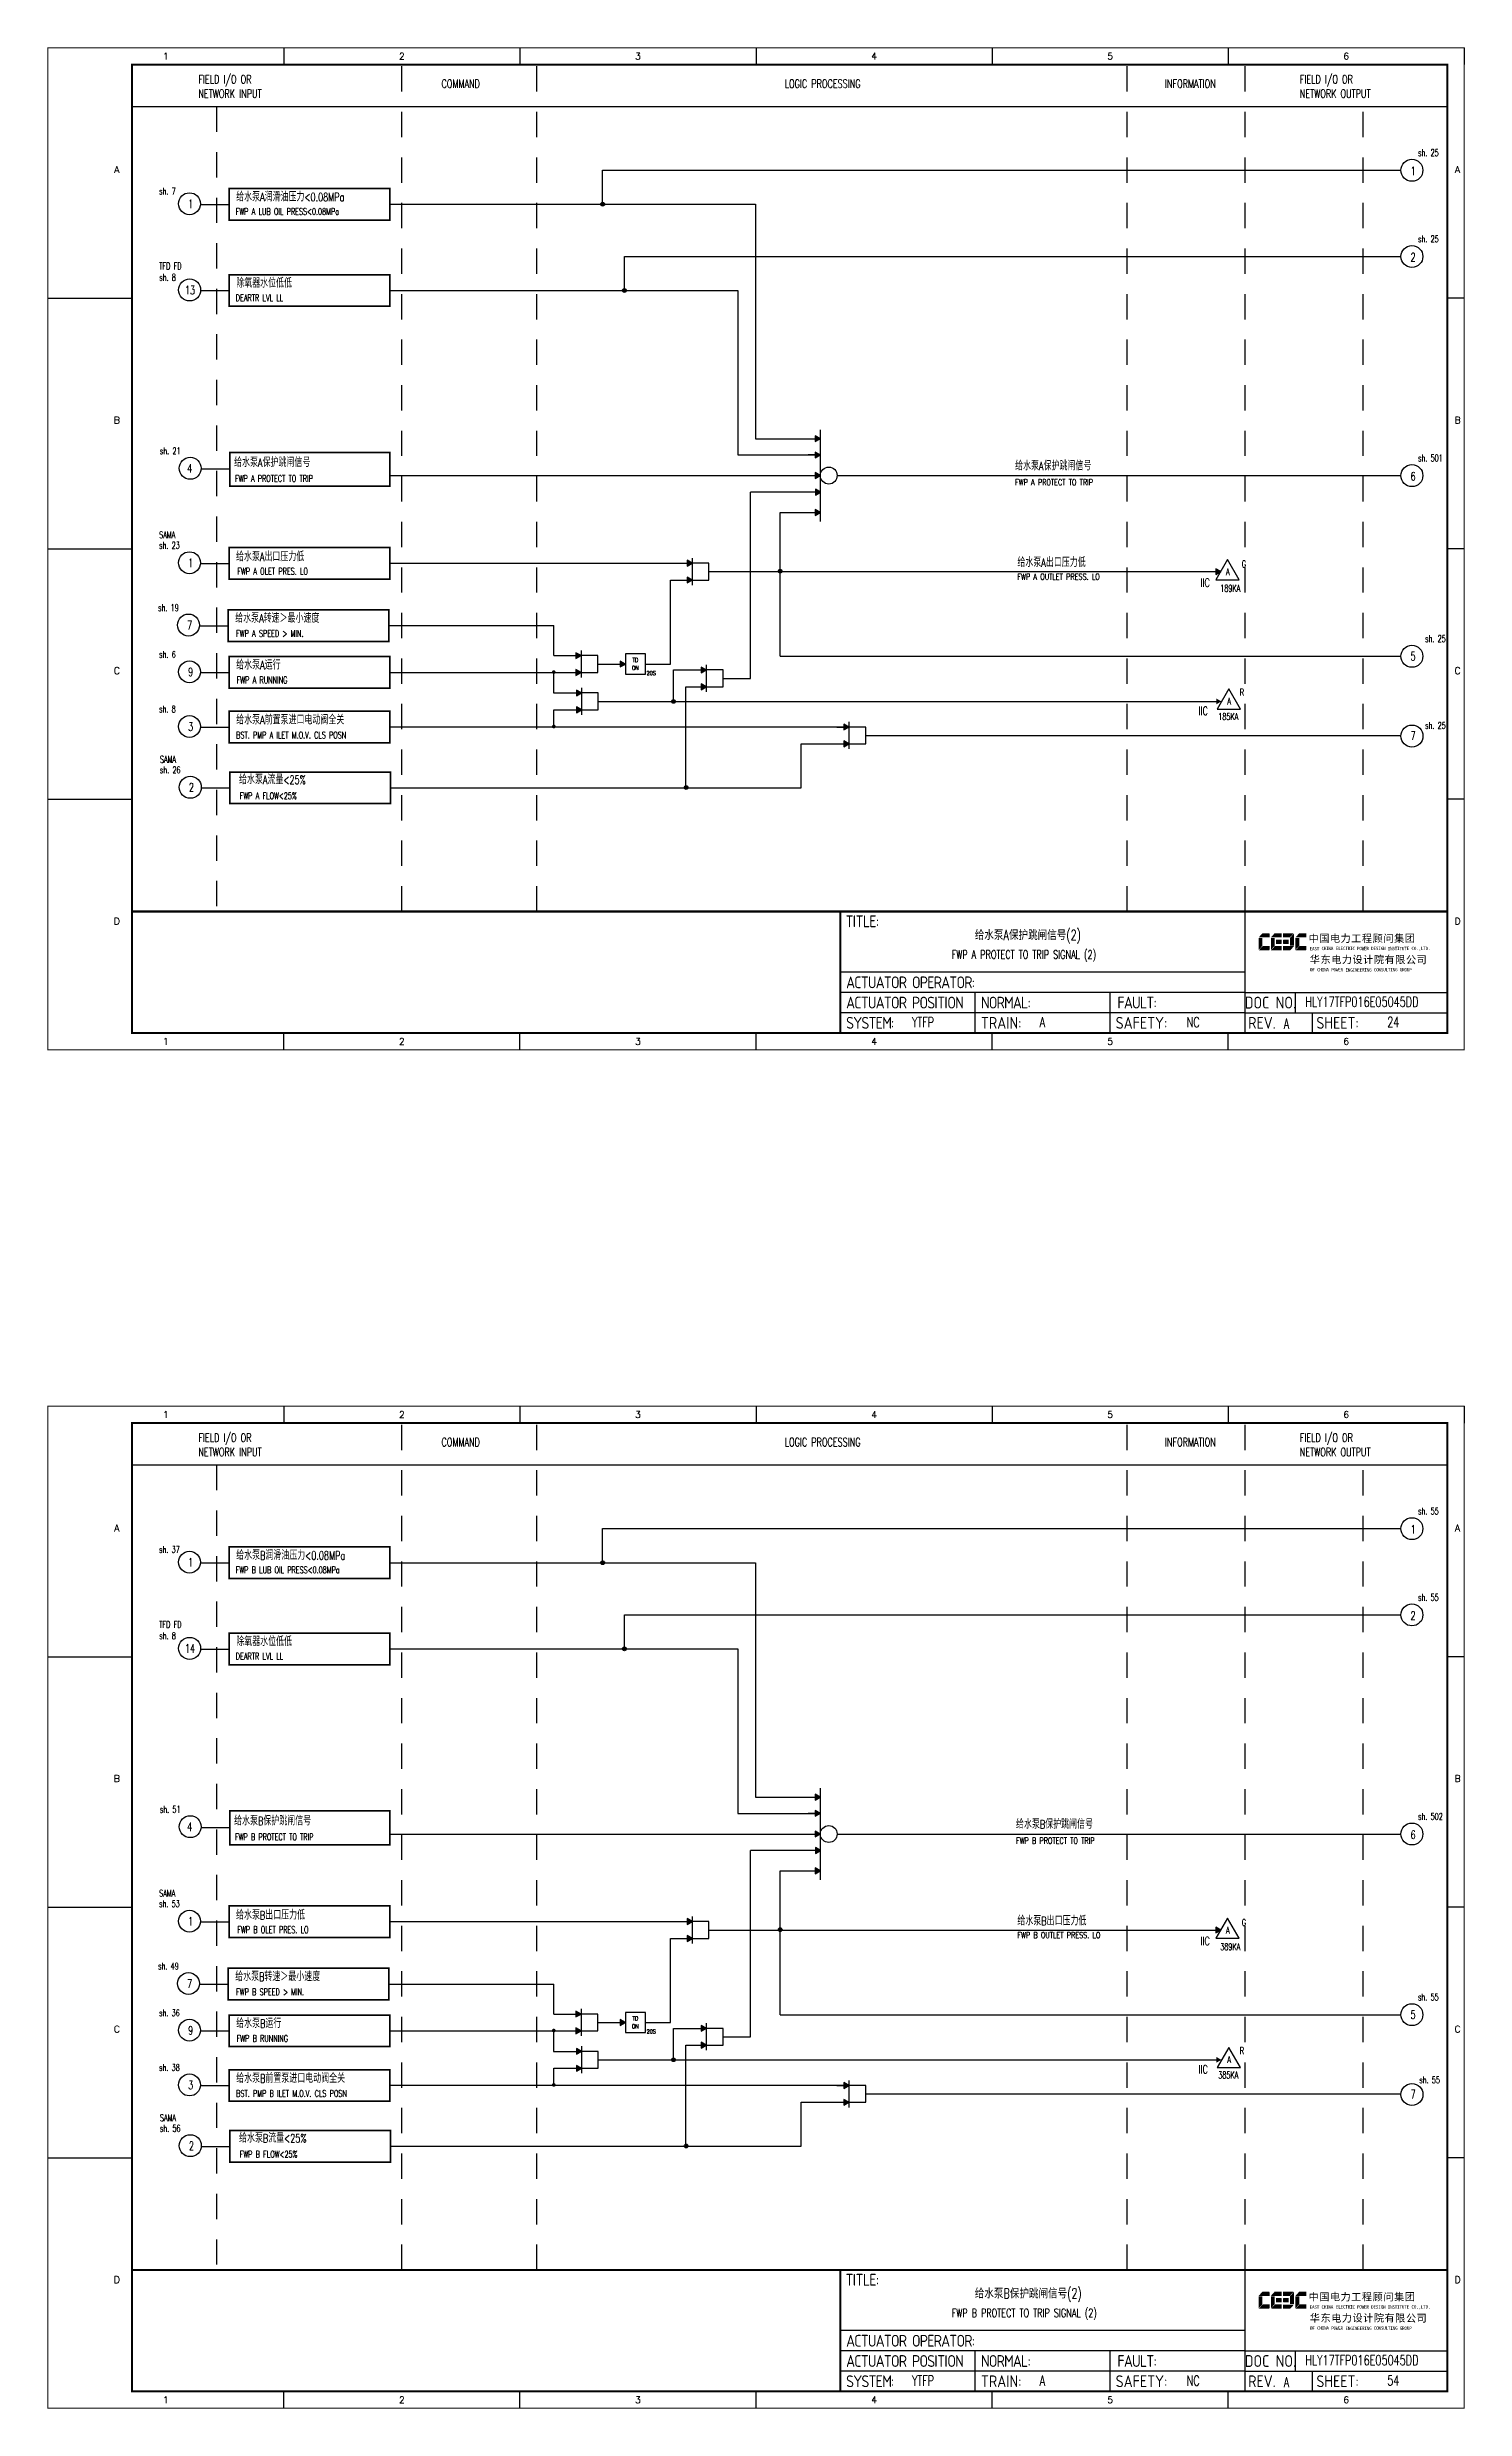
# Model space of a CAD drawing. Header units: millimetres. Extents: x 38833 to 52469, y 29493 to 32647.
# Drawn here: x 48583 to 49003, y 30241 to 30941 of the extents above; entities that cross this region are included whole.
import ezdxf
from ezdxf.enums import TextEntityAlignment as Align

# ---------------------------------------------------------------- set-up
doc = ezdxf.new("R2010")
doc.units = ezdxf.units.MM
doc.linetypes.add('JIS_02_0.7', pattern=[1.35, 0.75, -0.6])
for name, color, linetype in [('BLOCK', 7, 'Continuous'), ('BORDER', 1, 'Continuous'), ('MLINE', 6, 'Continuous'), ('TITLE', 1, 'Continuous'), ('TK', 7, 'Continuous'), ('图框_外框线', 7, 'Continuous'), ('图框_标题栏文字', 6, 'Continuous')]:
    doc.layers.add(name, color=color, linetype=linetype)
doc.styles.add('DANIEL', font='COMPLEX', dxfattribs={"width": 0.7, "bigfont": 'GVFS'})
doc.styles.add('ecepdi', font='simhei.ttf', dxfattribs={"width": 0.9})
doc.styles.get("Standard").update_dxf_attribs({"font": 'romans.shx', "width": 0.7, "bigfont": 'hztxta.shx'})
doc.styles.add('工程字', font='gbenor.shx', dxfattribs={"bigfont": 'gbcbig.shx'})

# ---------------------------------------------------------------- blocks, each defined once
blk = doc.blocks.new('TD ON')
at = {"layer": 'BORDER'}
blk.add_hatch(color=256, dxfattribs=at).paths.add_polyline_path([(2178.99, 3763.24), (2177.49, 3764.11), (2177.49, 3762.37)])
for p, q in [((2176.99, 3763.24), (2178.99, 3763.24)), ((2184.99, 3763.24), (2186.99, 3763.24))]:
    blk.add_line(p, q, dxfattribs=at)
for points in [[(2184.99, 3766.24), (2178.99, 3766.24), (2178.99, 3760.24), (2184.99, 3760.24)], [(2178.99, 3763.24), (2177.49, 3764.11), (2177.49, 3762.37)]]:
    blk.add_lwpolyline(points, close=True, dxfattribs=at)
at = {"layer": 'BORDER', "style": 'DANIEL', "width": 0.8}
for s, p in [('ON', (2181.94, 3762.09)), ('TD', (2181.94, 3764.43))]:
    blk.add_text(s, height=1.2, dxfattribs=at).set_placement(p, align=Align.MIDDLE)
blk = doc.blocks.new('A$C1E0003F3')
h = blk.add_hatch(color=152)
edge = h.paths.add_edge_path()
edge.add_ellipse((5.15, 4.41), major_axis=(0, 0.211), ratio=0.769231, start_angle=-90, end_angle=0)
edge.add_line((5.15, 4.62), (3.22, 4.62))
edge.add_line((3.22, 4.62), (2.09, 3.35))
edge.add_line((2.09, 3.35), (5.32, 3.35))
edge.add_line((5.32, 3.35), (5.32, 4.41))
h.paths.add_polyline_path([(3.22, 3.23), (2.09, 3.23), (2.09, -0.36), (3.22, 0.91)])
edge = h.paths.add_edge_path()
edge.add_line((5.32, 0.81), (3.27, 0.81))
edge.add_line((3.27, 0.81), (2.13, -0.46))
edge.add_line((2.13, -0.46), (5.15, -0.46))
edge.add_ellipse((5.15, -0.25), major_axis=(0, 0.211), ratio=0.769231, start_angle=180, end_angle=270)
edge.add_line((5.32, -0.25), (5.32, 0.81))
h = blk.add_hatch(color=152)
edge = h.paths.add_edge_path()
edge.add_ellipse((8.78, 4.41), major_axis=(0, 0.211), ratio=0.769231, start_angle=-90, end_angle=0)
edge.add_line((8.78, 4.62), (6.84, 4.62))
edge.add_line((6.84, 4.62), (5.71, 3.35))
edge.add_line((5.71, 3.35), (8.94, 3.35))
edge.add_line((8.94, 3.35), (8.94, 4.41))
h.paths.add_polyline_path([(6.84, 3.23), (5.71, 3.23), (5.71, -0.36), (6.84, 0.91)])
edge = h.paths.add_edge_path()
edge.add_ellipse((8.78, 2.49), major_axis=(0, 0.211), ratio=0.769231, start_angle=-90, end_angle=0)
edge.add_line((8.78, 2.7), (7.22, 2.7))
edge.add_line((7.22, 2.7), (7.22, 1.44))
edge.add_line((7.22, 1.44), (8.78, 1.44))
edge.add_ellipse((8.78, 1.65), major_axis=(0, 0.211), ratio=0.769231, start_angle=180, end_angle=270)
edge.add_line((8.94, 1.65), (8.94, 2.49))
edge = h.paths.add_edge_path()
edge.add_line((8.94, 0.81), (6.89, 0.81))
edge.add_line((6.89, 0.81), (5.75, -0.46))
edge.add_line((5.75, -0.46), (8.78, -0.46))
edge.add_ellipse((8.78, -0.25), major_axis=(0, 0.211), ratio=0.769231, start_angle=180, end_angle=270)
edge.add_line((8.94, -0.25), (8.94, 0.81))
h = blk.add_hatch(color=1)
edge = h.paths.add_edge_path()
edge.add_line((12.48, 4.62), (9.46, 4.62))
edge.add_ellipse((9.46, 4.41), major_axis=(0, 0.211), ratio=0.769231, start_angle=0, end_angle=90)
edge.add_line((9.3, 4.41), (9.3, 3.35))
edge.add_line((9.3, 3.35), (11.35, 3.35))
edge.add_line((11.35, 3.35), (12.48, 4.62))
h.paths.add_polyline_path([(12.57, 4.56), (11.38, 3.23), (11.38, 0.93), (12.57, 0.93)])
edge = h.paths.add_edge_path()
edge.add_line((11.03, 2.7), (9.46, 2.7))
edge.add_ellipse((9.46, 2.49), major_axis=(0, 0.211), ratio=0.769231, start_angle=0, end_angle=90)
edge.add_line((9.3, 2.49), (9.3, 1.65))
edge.add_ellipse((9.46, 1.65), major_axis=(0, 0.211), ratio=0.769231, start_angle=90, end_angle=180)
edge.add_line((9.46, 1.44), (11.03, 1.44))
edge.add_line((11.03, 1.44), (11.03, 2.7))
h = blk.add_hatch(color=1)
edge = h.paths.add_edge_path()
edge.add_line((12.58, 0.79), (9.3, 0.79))
edge.add_line((9.3, 0.79), (9.3, -0.27))
edge.add_ellipse((9.46, -0.27), major_axis=(0, 0.211), ratio=0.769231, start_angle=90, end_angle=180)
edge.add_line((9.46, -0.48), (11.43, -0.48))
edge.add_line((11.43, -0.48), (12.58, 0.79))
h = blk.add_hatch(color=152)
edge = h.paths.add_edge_path()
edge.add_ellipse((16.11, 4.41), major_axis=(0, 0.211), ratio=0.769231, start_angle=-90, end_angle=0)
edge.add_line((16.11, 4.62), (14.14, 4.62))
edge.add_line((14.14, 4.62), (13, 3.35))
edge.add_line((13, 3.35), (16.27, 3.35))
edge.add_line((16.27, 3.35), (16.27, 4.41))
h.paths.add_polyline_path([(14.14, 3.23), (13, 3.23), (13, -0.36), (14.14, 0.91)])
edge = h.paths.add_edge_path()
edge.add_line((16.27, 0.81), (14.18, 0.81))
edge.add_line((14.18, 0.81), (13.04, -0.46))
edge.add_line((13.04, -0.46), (16.03, -0.46))
edge.add_ellipse((16.03, -0.15), major_axis=(0, 0.316), ratio=0.769231, start_angle=180, end_angle=270)
edge.add_line((16.27, -0.15), (16.27, 0.81))
at = {"layer": 'TITLE', "color": 7, "style": 'ecepdi'}
for s, p in [('中', (16.92, 1.94)), ('国', (20.09, 2)), ('电', (23.25, 1.99)), ('力', (26.39, 1.96)), ('工', (29.53, 1.95)), ('程', (32.71, 1.98)), ('顾', (35.9, 1.98)), ('问', (39.09, 1.94)), ('集', (42.26, 1.98)), ('团', (45.42, 2.01)), ('华', (17.24, -4.31)), ('东', (20.45, -4.29)), ('电', (23.62, -4.35)), ('力', (26.75, -4.32)), ('设', (29.92, -4.3)), ('计', (33.05, -4.31)), ('院', (36.26, -4.29)), ('有', (39.41, -4.29)), ('限', (42.57, -4.32)), ('公', (45.78, -4.38)), ('司', (48.91, -4.35))]:
    blk.add_text(s, height=2.2, dxfattribs=at).set_placement(p)
at = {"layer": 'TITLE', "color": 7, "style": 'ecepdi', "width": 0.975}
for s, p in [('E', (17.58, 0.02)), ('A', (18.29, 0.03)), ('S', (19, 0.03)), ('T', (19.7, 0.03)), ('C', (21.1, 0.09)), ('H', (21.77, 0.09)), ('I', (22.46, 0.09)), ('N', (23.17, 0.1)), ('A', (23.86, 0.1)), ('E', (25.35, 0.09)), ('L', (26.05, 0.11)), ('E', (26.76, 0.1)), ('C', (27.46, 0.12)), ('T', (28.18, 0.11)), ('R', (28.87, 0.1)), ('I', (29.57, 0.11)), ('C', (30.28, 0.1)), ('P', (31.64, 0.09)), ('O', (32.32, 0.08)), ('W', (33.03, 0.08)), ('E', (33.72, 0.08)), ('R', (34.42, 0.09)), ('D', (35.81, 0.1)), ('E', (36.52, 0.1)), ('S', (37.2, 0.1)), ('I', (37.91, 0.09)), ('G', (38.68, 0.11)), ('N', (39.38, 0.09)), ('I', (40.72, 0.07)), ('N', (41.43, 0.08)), ('S', (42.14, 0.08)), ('T', (42.83, 0.08)), ('I', (43.52, 0.09)), ('T', (44.22, 0.07)), ('U', (44.93, 0.07)), ('T', (45.63, 0.08)), ('E', (46.34, 0.09)), ('C', (47.76, 0.11)), ('O', (48.48, 0.1)), ('L', (50.56, 0.1)), ('T', (51.27, 0.1)), ('D', (51.96, 0.1)), ('O', (17.67, -6.18)), ('OF', (18.01, -6.2)), ('F', (18.37, -6.2)), ('C', (19.8, -6.19)), ('H', (20.47, -6.19)), ('I', (21.15, -6.19)), ('N', (21.87, -6.18)), ('A', (22.56, -6.18)), ('P', (23.98, -6.2)), ('O', (24.66, -6.21)), ('W', (25.36, -6.21)), ('E', (26.06, -6.21)), ('R', (26.75, -6.2)), ('E', (28.19, -6.24)), ('N', (28.91, -6.27)), ('G', (29.62, -6.26)), ('I', (30.32, -6.27)), ('N', (31.02, -6.27)), ('E', (31.7, -6.28)), ('E', (32.41, -6.27)), ('R', (33.1, -6.24)), ('I', (33.81, -6.24)), ('N', (34.51, -6.26)), ('G', (35.2, -6.24)), ('C', (36.61, -6.19)), ('O', (37.3, -6.21)), ('N', (38, -6.2)), ('S', (38.71, -6.21)), ('U', (39.41, -6.18)), ('L', (40.11, -6.18)), ('T', (40.81, -6.19)), ('I', (41.51, -6.21)), ('N', (42.2, -6.21)), ('G', (42.91, -6.17)), ('G', (44.29, -6.2)), ('R', (45, -6.21)), ('O', (45.69, -6.22)), ('U', (46.39, -6.2)), ('P', (47.1, -6.23)), ('.', (49.23, 0.1)), (',', (49.87, 0.1)), ('.', (52.72, 0.11))]:
    blk.add_text(s, height=1, dxfattribs=at).set_placement(p, align=Align.MIDDLE_CENTER)
blk = doc.blocks.new('A$C613255F0')
for p, q in [((70, 297), (70, 292)), ((140, 297), (140, 292)), ((210, 297), (210, 292)), ((280, 297), (280, 292)), ((350, 297), (350, 292)), ((420, 297), (420, 292)), ((0, 222.75), (25, 222.75)), ((420, 222.75), (415, 222.75)), ((0, 148.5), (25, 148.5)), ((420, 148.5), (415, 148.5)), ((0, 74.25), (25, 74.25)), ((420, 74.25), (415, 74.25)), ((70, 0), (70, 5)), ((140, 0), (140, 5)), ((210, 0), (210, 5)), ((280, 0), (280, 5)), ((350, 0), (350, 5))]:
    blk.add_line(p, q)
at = {"layer": 'MLINE', "linetype": 'JIS_02_0.7', "ltscale": 10}
for p, q in [((105, 41), (105, 292)), ((145, 41), (145, 292)), ((320, 41), (320, 292)), ((355, 41), (355, 292)), ((50, 279.56), (50, 41)), ((390, 41), (390, 279.56))]:
    blk.add_line(p, q, dxfattribs=at)
at = {"layer": 'MLINE'}
blk.add_line((25, 279.56), (415, 279.56), dxfattribs=at)
at = {"layer": '图框_外框线'}
for p, q in [((355, 5), (355, 41)), ((355, 23), (235, 23)), ((355, 17), (235, 17)), ((275, 11), (275, 17)), ((315, 11), (315, 17)), ((355, 17), (415, 17)), ((370, 11), (370, 17)), ((355, 11), (235, 11)), ((355, 11), (235, 11)), ((275, 5), (275, 11)), ((315, 5), (315, 11)), ((355, 11), (415, 11)), ((375, 5), (375, 11))]:
    blk.add_line(p, q, dxfattribs=at)
for points, const_width in [([(0, 0), (420, 0), (420, 297), (0, 297)], 0.3), ([(25, 5), (415, 5), (415, 292), (25, 292)], 0.6)]:
    blk.add_lwpolyline(points, close=True, dxfattribs=dict(at, const_width=const_width))
at = {"layer": '图框_外框线', "const_width": 0.6}
blk.add_lwpolyline([(235, 41), (25, 41)], dxfattribs=at)
at = {"layer": '图框_外框线'}
blk.add_lwpolyline([(415, 41, 0.6, 0.6, 0), (235, 41, 0.6, 0.6, 0), (235, 5, 0, 0, 0)], format="xyseb", dxfattribs=at)
blk.add_blockref('A$C1E0003F3', (356.94, 29.95))
at = {"layer": 'MLINE', "char_height": 2.5, "width": 31.8959, "attachment_point": 1}
for s, insert in [('FIELD I/O OR', (44.67, 288.89)), ('COMMAND', (116.74, 287.58)), ('LOGIC PROCESSING', (218.52, 287.58)), ('INFORMATION', (331.25, 287.58)), ('FIELD I/O OR', (371.22, 288.89)), ('NETWORK INPUT', (44.67, 284.64)), ('NETWORK OUTPUT', (371.22, 284.64))]:
    blk.add_mtext(s, dxfattribs=dict(at, insert=insert))
at = {"layer": 'TK', "color": 3}
for s, p in [('1', (35, 294.5)), ('2', (105, 294.5)), ('3', (175, 294.5)), ('4', (245, 294.5)), ('5', (315, 294.5)), ('6', (385, 294.5)), ('1', (35, 2.5)), ('2', (105, 2.5)), ('3', (175, 2.5)), ('4', (245, 2.5)), ('5', (315, 2.5)), ('6', (385, 2.5))]:
    blk.add_text(s, height=2, dxfattribs=at).set_placement(p, align=Align.MIDDLE)
for s, p in [('A', (20.5, 259.88)), ('A', (418, 259.88)), ('B', (20.5, 185.62)), ('B', (418, 185.62)), ('C', (20.5, 111.38)), ('C', (418, 111.38)), ('D', (20.5, 37.12)), ('D', (418, 37.12))]:
    blk.add_text(s, height=2, dxfattribs=at).set_placement(p, align=Align.CENTER)
at = {"layer": '图框_标题栏文字', "char_height": 3.5, "style": '工程字'}
for s, insert, width, attachment_point in [('{\\T0.9; TITLE:}', (234.86, 38.09), 14.2249, 4), ('{\\T0.9; ACTUATOR OPERATOR:}', (235, 20), 40, 4), ('{\\T0.9; ACTUATOR POSITION}', (235, 14), 45, 4), ('{\\T0.9; NORMAL:}', (275, 14), 18.2557, 4), ('{\\T0.9; FAULT:}', (315.44, 14), 15, 4), ('DOC NO.', (362.5, 14), 15, 5), ('{\\T0.9; SYSTEM:}', (235, 8), 17.9526, 4), ('{\\T0.9; }TRAIN: ', (275, 8), 17.6638, 4), ('SAFETY:', (324.3, 8), 22.3993, 5), ('REV.', (360, 8), 10, 5), ('SHEET:', (382.42, 8), 20, 5)]:
    blk.add_mtext(s, dxfattribs=dict(at, insert=insert, width=width, attachment_point=attachment_point))

msp = doc.modelspace()

# ---------------------------------------------------------------- hatches: boundary and pattern name
h = msp.add_hatch(color=256)
edge = h.paths.add_edge_path()
edge.add_arc((48747.21, 30893.97), 0.55, 0, 360)
h = msp.add_hatch(color=256)
edge = h.paths.add_edge_path()
edge.add_arc((48753.65, 30868.41), 0.55, 0, 360)
h = msp.add_hatch(color=256)
edge = h.paths.add_edge_path()
edge.add_arc((48799.87, 30785.21), 0.55, 0, 360)
for points in [[(48930.48, 30785.11), (48928.98, 30785.97), (48928.98, 30784.24)], [(48930.65, 30746.63), (48929.15, 30747.5), (48929.15, 30745.76)], [(48930.48, 30382.51), (48928.98, 30383.38), (48928.98, 30381.64)], [(48930.65, 30344.03), (48929.15, 30344.9), (48929.15, 30343.16)]]:
    msp.add_hatch(color=256).paths.add_polyline_path(points)
h = msp.add_hatch(color=256)
edge = h.paths.add_edge_path()
edge.add_arc((48732.71, 30755.31), 0.55, 0, 360)
h = msp.add_hatch(color=256)
edge = h.paths.add_edge_path()
edge.add_arc((48768.21, 30746.64), 0.55, 0, 360)
h = msp.add_hatch(color=256)
edge = h.paths.add_edge_path()
edge.add_arc((48732.73, 30739.19), 0.55, 0, 360)
h = msp.add_hatch(color=256)
edge = h.paths.add_edge_path()
edge.add_arc((48771.97, 30721.1), 0.55, 0, 360)
h = msp.add_hatch(color=256)
edge = h.paths.add_edge_path()
edge.add_arc((48747.21, 30491.37), 0.55, 0, 360)
h = msp.add_hatch(color=256)
edge = h.paths.add_edge_path()
edge.add_arc((48753.65, 30465.81), 0.55, 0, 360)
h = msp.add_hatch(color=256)
edge = h.paths.add_edge_path()
edge.add_arc((48799.87, 30382.61), 0.55, 0, 360)
h = msp.add_hatch(color=256)
edge = h.paths.add_edge_path()
edge.add_arc((48732.71, 30352.71), 0.55, 0, 360)
h = msp.add_hatch(color=256)
edge = h.paths.add_edge_path()
edge.add_arc((48768.21, 30344.04), 0.55, 0, 360)
h = msp.add_hatch(color=256)
edge = h.paths.add_edge_path()
edge.add_arc((48732.73, 30336.59), 0.55, 0, 360)
h = msp.add_hatch(color=256)
edge = h.paths.add_edge_path()
edge.add_arc((48771.97, 30318.5), 0.55, 0, 360)
at = {"layer": 'BORDER'}
for points in [[(48811.74, 30824.5), (48810.24, 30825.36), (48810.24, 30823.63)], [(48811.74, 30819.67), (48810.24, 30820.53), (48810.24, 30818.8)], [(48811.74, 30813.56), (48810.24, 30814.43), (48810.24, 30812.69)], [(48811.74, 30802.62), (48810.24, 30803.49), (48810.24, 30801.76)], [(48811.77, 30808.66), (48810.27, 30809.53), (48810.27, 30807.8)], [(48773.73, 30787.61), (48772.23, 30788.47), (48772.23, 30786.74)], [(48773.73, 30782.61), (48772.23, 30783.47), (48772.23, 30781.74)], [(48740.8, 30760.21), (48739.3, 30761.07), (48739.3, 30759.34)], [(48740.8, 30755.21), (48739.3, 30756.07), (48739.3, 30754.34)], [(48777.94, 30755.96), (48776.44, 30756.82), (48776.44, 30755.09)], [(48740.92, 30749.14), (48739.42, 30750), (48739.42, 30748.27)], [(48777.94, 30750.96), (48776.44, 30751.82), (48776.44, 30750.09)], [(48740.92, 30744.14), (48739.42, 30745), (48739.42, 30743.27)], [(48820.22, 30739.04), (48818.72, 30739.91), (48818.72, 30738.18)], [(48820.22, 30734.04), (48818.72, 30734.91), (48818.72, 30733.18)], [(48811.74, 30421.9), (48810.24, 30422.76), (48810.24, 30421.03)], [(48811.74, 30417.07), (48810.24, 30417.93), (48810.24, 30416.2)], [(48811.74, 30410.96), (48810.24, 30411.83), (48810.24, 30410.09)], [(48811.77, 30406.06), (48810.27, 30406.93), (48810.27, 30405.2)], [(48811.74, 30400.02), (48810.24, 30400.89), (48810.24, 30399.16)], [(48773.73, 30385.01), (48772.23, 30385.88), (48772.23, 30384.14)], [(48773.73, 30380.01), (48772.23, 30380.88), (48772.23, 30379.14)], [(48740.8, 30357.61), (48739.3, 30358.47), (48739.3, 30356.74)], [(48740.8, 30352.61), (48739.3, 30353.47), (48739.3, 30351.74)], [(48777.94, 30353.36), (48776.44, 30354.22), (48776.44, 30352.49)], [(48777.94, 30348.36), (48776.44, 30349.22), (48776.44, 30347.49)], [(48740.92, 30346.54), (48739.42, 30347.4), (48739.42, 30345.67)], [(48740.92, 30341.54), (48739.42, 30342.4), (48739.42, 30340.67)], [(48820.22, 30336.44), (48818.72, 30337.31), (48818.72, 30335.58)], [(48820.22, 30331.44), (48818.72, 30332.31), (48818.72, 30330.58)]]:
    msp.add_hatch(color=256, dxfattribs=at).paths.add_polyline_path(points)

# ---------------------------------------------------------------- linework, layer by layer
for p, q in [((48747.21, 30893.97), (48747.21, 30904.05)), ((48747.21, 30904.05), (48983.9, 30904.05)), ((48636.47, 30893.82), (48627.96, 30893.82)), ((48636.47, 30898.64), (48684.09, 30898.64)), ((48684.09, 30889.3), (48684.09, 30898.64)), ((48684.14, 30893.97), (48792.57, 30893.97)), ((48792.57, 30893.97), (48792.57, 30824.5)), ((48684.09, 30889.3), (48636.47, 30889.3)), ((48636.5, 30873.08), (48684.12, 30873.08)), ((48684.12, 30863.74), (48684.12, 30873.08)), ((48753.65, 30868.41), (48753.65, 30878.5)), ((48753.65, 30878.5), (48983.9, 30878.5)), ((48636.5, 30868.27), (48627.99, 30868.27)), ((48636.5, 30868.27), (48627.99, 30868.27)), ((48684.12, 30868.41), (48787.3, 30868.41)), ((48787.3, 30868.41), (48787.3, 30819.67)), ((48684.12, 30863.74), (48636.5, 30863.74)), ((48792.57, 30824.5), (48811.74, 30824.5)), ((48787.3, 30819.67), (48811.74, 30819.67)), ((48636.69, 30815.42), (48628.17, 30815.42)), ((48684.09, 30813.56), (48811.74, 30813.56)), ((48818.74, 30813.56), (48983.9, 30813.56)), ((48791, 30753.46), (48791, 30808.66)), ((48810.27, 30808.66), (48791, 30808.66)), ((48799.87, 30760.01), (48799.87, 30802.62)), ((48799.87, 30802.62), (48811.74, 30802.62)), ((48636.47, 30792.23), (48684.09, 30792.23)), ((48684.09, 30782.89), (48684.09, 30792.23)), ((48636.47, 30787.42), (48627.96, 30787.42)), ((48684.09, 30782.89), (48636.47, 30782.89)), ((48684.07, 30787.61), (48773.73, 30787.61)), ((48767.3, 30757.71), (48767.3, 30782.61)), ((48767.3, 30782.61), (48773.73, 30782.61)), ((48778.73, 30785.11), (48930.48, 30785.11)), ((48636.18, 30768.95), (48627.66, 30768.95)), ((48636.18, 30773.76), (48683.79, 30773.76)), ((48683.79, 30764.42), (48683.79, 30773.76)), ((48683.79, 30769.09), (48732.77, 30769.09)), ((48732.77, 30760.21), (48732.77, 30769.09)), ((48683.79, 30764.42), (48636.18, 30764.42)), ((48636.47, 30755.1), (48627.96, 30755.1)), ((48684.07, 30755.21), (48737.98, 30755.21)), ((48732.65, 30755.29), (48732.65, 30749.14)), ((48732.77, 30760.21), (48740.5, 30760.21)), ((48745.8, 30757.71), (48753.94, 30757.71)), ((48759.94, 30757.71), (48767.3, 30757.71)), ((48768.21, 30746.63), (48768.21, 30755.96)), ((48768.21, 30755.96), (48774.35, 30755.96)), ((48799.87, 30760.01), (48983.9, 30760.01)), ((48732.65, 30749.14), (48737.32, 30749.14)), ((48747.92, 30746.64), (48929.9, 30746.63)), ((48771.92, 30721.08), (48771.92, 30750.96)), ((48771.92, 30750.96), (48774.35, 30750.96)), ((48784.94, 30753.46), (48791, 30753.46)), ((48636.47, 30743.7), (48684.09, 30743.7)), ((48684.09, 30734.36), (48684.09, 30743.7)), ((48732.69, 30739.04), (48732.69, 30744.14)), ((48732.69, 30744.14), (48737.32, 30744.14)), ((48636.47, 30738.89), (48627.96, 30738.89)), ((48684.09, 30734.36), (48636.47, 30734.36)), ((48684.07, 30739.08), (48820.22, 30739.08)), ((48806.02, 30721.02), (48806.02, 30734.04)), ((48806.02, 30734.04), (48816.63, 30734.04)), ((48827.22, 30736.54), (48983.9, 30736.54)), ((48636.7, 30725.69), (48684.31, 30725.69)), ((48684.31, 30716.35), (48684.31, 30725.69)), ((48636.7, 30720.88), (48628.18, 30720.88)), ((48684.31, 30721.02), (48806.02, 30721.02)), ((48684.31, 30716.35), (48636.7, 30716.35)), ((48636.47, 30496.04), (48684.09, 30496.04)), ((48684.09, 30486.7), (48684.09, 30496.04)), ((48747.21, 30491.37), (48747.21, 30501.46)), ((48747.21, 30501.46), (48983.9, 30501.46)), ((48636.47, 30491.23), (48627.96, 30491.23)), ((48684.14, 30491.37), (48792.57, 30491.37)), ((48792.57, 30491.37), (48792.57, 30421.9)), ((48684.09, 30486.7), (48636.47, 30486.7)), ((48753.65, 30465.81), (48753.65, 30475.9)), ((48753.65, 30475.9), (48983.9, 30475.9)), ((48636.5, 30470.48), (48684.12, 30470.48)), ((48684.12, 30461.14), (48684.12, 30470.48)), ((48636.5, 30465.67), (48627.99, 30465.67)), ((48636.5, 30465.67), (48627.99, 30465.67)), ((48684.12, 30461.14), (48636.5, 30461.14)), ((48684.12, 30465.81), (48787.3, 30465.81)), ((48787.3, 30465.81), (48787.3, 30417.07)), ((48792.57, 30421.9), (48811.74, 30421.9)), ((48636.69, 30412.82), (48628.17, 30412.82)), ((48684.09, 30410.96), (48811.74, 30410.96)), ((48787.3, 30417.07), (48811.74, 30417.07)), ((48818.74, 30410.96), (48983.9, 30410.96)), ((48791, 30350.86), (48791, 30406.06)), ((48810.27, 30406.06), (48791, 30406.06)), ((48799.87, 30357.41), (48799.87, 30400.02)), ((48799.87, 30400.02), (48811.74, 30400.02)), ((48636.47, 30389.63), (48684.09, 30389.63)), ((48684.09, 30380.29), (48684.09, 30389.63)), ((48636.47, 30384.82), (48627.96, 30384.82)), ((48684.07, 30385.01), (48773.73, 30385.01)), ((48684.09, 30380.29), (48636.47, 30380.29)), ((48767.3, 30355.11), (48767.3, 30380.01)), ((48767.3, 30380.01), (48773.73, 30380.01)), ((48778.73, 30382.51), (48930.48, 30382.51)), ((48636.18, 30371.17), (48683.79, 30371.17)), ((48683.79, 30361.82), (48683.79, 30371.17)), ((48636.18, 30366.35), (48627.66, 30366.35)), ((48683.79, 30361.82), (48636.18, 30361.82)), ((48683.79, 30366.5), (48732.77, 30366.5)), ((48732.77, 30357.61), (48732.77, 30366.5)), ((48732.77, 30357.61), (48740.5, 30357.61)), ((48745.8, 30355.11), (48753.94, 30355.11)), ((48759.94, 30355.11), (48767.3, 30355.11)), ((48799.87, 30357.41), (48983.9, 30357.41)), ((48636.47, 30352.5), (48627.96, 30352.5)), ((48684.07, 30352.61), (48737.98, 30352.61)), ((48732.65, 30352.69), (48732.65, 30346.54)), ((48768.21, 30344.03), (48768.21, 30353.36)), ((48768.21, 30353.36), (48774.35, 30353.36)), ((48771.92, 30318.48), (48771.92, 30348.36)), ((48771.92, 30348.36), (48774.35, 30348.36)), ((48784.94, 30350.86), (48791, 30350.86)), ((48636.47, 30341.1), (48684.09, 30341.1)), ((48684.09, 30331.76), (48684.09, 30341.1)), ((48732.65, 30346.54), (48737.32, 30346.54)), ((48732.69, 30336.44), (48732.69, 30341.54)), ((48732.69, 30341.54), (48737.32, 30341.54)), ((48747.92, 30344.04), (48929.9, 30344.03)), ((48636.47, 30336.29), (48627.96, 30336.29)), ((48684.07, 30336.48), (48820.22, 30336.48)), ((48827.22, 30333.94), (48983.9, 30333.94)), ((48684.09, 30331.76), (48636.47, 30331.76)), ((48806.02, 30318.42), (48806.02, 30331.44)), ((48806.02, 30331.44), (48816.63, 30331.44)), ((48636.7, 30323.09), (48684.31, 30323.09)), ((48684.31, 30313.75), (48684.31, 30323.09)), ((48636.7, 30318.28), (48628.18, 30318.28)), ((48684.31, 30313.75), (48636.7, 30313.75)), ((48684.31, 30318.42), (48806.02, 30318.42))]:
    msp.add_line(p, q)
at = {"const_width": 0.5}
for points in [[(48636.47, 30898.64), (48684.09, 30898.64), (48684.09, 30889.3), (48636.47, 30889.3), (48636.47, 30898.64)], [(48636.5, 30873.08), (48684.12, 30873.08), (48684.12, 30863.74), (48636.5, 30863.74), (48636.5, 30873.08)], [(48636.69, 30820.45), (48684.09, 30820.45), (48684.09, 30810.39), (48636.69, 30810.39), (48636.69, 30820.45)], [(48636.47, 30792.23), (48684.09, 30792.23), (48684.09, 30782.89), (48636.47, 30782.89), (48636.47, 30792.23)], [(48636.18, 30773.76), (48683.79, 30773.76), (48683.79, 30764.42), (48636.18, 30764.42), (48636.18, 30773.76)], [(48636.47, 30759.91), (48684.09, 30759.91), (48684.09, 30750.57), (48636.47, 30750.57), (48636.47, 30759.91)], [(48636.47, 30743.7), (48684.09, 30743.7), (48684.09, 30734.36), (48636.47, 30734.36), (48636.47, 30743.7)], [(48636.7, 30725.69), (48684.31, 30725.69), (48684.31, 30716.35), (48636.7, 30716.35), (48636.7, 30725.69)], [(48636.47, 30496.04), (48684.09, 30496.04), (48684.09, 30486.7), (48636.47, 30486.7), (48636.47, 30496.04)], [(48636.5, 30470.48), (48684.12, 30470.48), (48684.12, 30461.14), (48636.5, 30461.14), (48636.5, 30470.48)], [(48636.69, 30417.85), (48684.09, 30417.85), (48684.09, 30407.79), (48636.69, 30407.79), (48636.69, 30417.85)], [(48636.47, 30389.63), (48684.09, 30389.63), (48684.09, 30380.29), (48636.47, 30380.29), (48636.47, 30389.63)], [(48636.18, 30371.17), (48683.79, 30371.17), (48683.79, 30361.82), (48636.18, 30361.82), (48636.18, 30371.17)], [(48636.47, 30357.31), (48684.09, 30357.31), (48684.09, 30347.97), (48636.47, 30347.97), (48636.47, 30357.31)], [(48636.47, 30341.1), (48684.09, 30341.1), (48684.09, 30331.76), (48636.47, 30331.76), (48636.47, 30341.1)], [(48636.7, 30323.09), (48684.31, 30323.09), (48684.31, 30313.75), (48636.7, 30313.75), (48636.7, 30323.09)]]:
    msp.add_lwpolyline(points, dxfattribs=at)
at = {"color": 1}
for points in [[(48935.96, 30782.66), (48932.5, 30788.66), (48929.03, 30782.66)], [(48936.35, 30744.33), (48932.88, 30750.33), (48929.42, 30744.33)], [(48935.96, 30380.06), (48932.5, 30386.06), (48929.03, 30380.06)], [(48936.35, 30341.73), (48932.88, 30347.73), (48929.42, 30341.73)]]:
    msp.add_lwpolyline(points, close=True, dxfattribs=at)
for points in [[(48930.48, 30785.11), (48928.98, 30785.97), (48928.98, 30784.24)], [(48930.48, 30382.51), (48928.98, 30383.38), (48928.98, 30381.64)]]:
    msp.add_lwpolyline(points, close=True)
for centre, radius in [((48987.15, 30904.05), 3.25), ((48624.72, 30894.13), 3.25), ((48747.21, 30893.97), 0.55), ((48987.15, 30878.5), 3.25), ((48624.75, 30868.58), 3.25), ((48624.75, 30868.58), 3.25), ((48753.65, 30868.41), 0.55), ((48624.93, 30815.73), 3.25), ((48987.15, 30813.56), 3.25), ((48624.72, 30787.73), 3.25), ((48799.87, 30785.21), 0.55), ((48624.42, 30769.26), 3.25), ((48987.15, 30760.01), 3.25), ((48624.72, 30755.41), 3.25), ((48768.21, 30746.64), 0.55), ((48624.72, 30739.2), 3.25), ((48987.15, 30736.36), 3.26), ((48624.94, 30721.19), 3.25), ((48771.97, 30721.1), 0.55), ((48987.15, 30501.46), 3.25), ((48624.72, 30491.53), 3.25), ((48747.21, 30491.37), 0.55), ((48987.15, 30475.9), 3.25), ((48624.75, 30465.98), 3.25), ((48624.75, 30465.98), 3.25), ((48753.65, 30465.81), 0.55), ((48624.93, 30413.13), 3.25), ((48987.15, 30410.96), 3.25), ((48624.72, 30385.13), 3.25), ((48799.87, 30382.61), 0.55), ((48624.42, 30366.66), 3.25), ((48624.72, 30352.81), 3.25), ((48987.15, 30357.41), 3.25), ((48768.21, 30344.04), 0.55), ((48624.72, 30336.6), 3.25), ((48987.15, 30333.76), 3.26), ((48624.94, 30318.59), 3.25), ((48771.97, 30318.5), 0.55)]:
    msp.add_circle(centre, radius)
at = {"layer": 'BORDER'}
for p, q in [((48808.15, 30824.5), (48811.74, 30824.5)), ((48811.74, 30827.14), (48811.74, 30799.98)), ((48811.74, 30819.67), (48808.15, 30819.67)), ((48808.15, 30813.56), (48811.74, 30813.56)), ((48816.74, 30813.56), (48818.74, 30813.56)), ((48808.15, 30802.62), (48811.74, 30802.62)), ((48773.73, 30789.11), (48773.73, 30781.11)), ((48770.14, 30787.61), (48773.73, 30787.61)), ((48770.14, 30782.61), (48773.73, 30782.61)), ((48778.73, 30785.11), (48780.73, 30785.11)), ((48740.8, 30761.71), (48740.8, 30753.71)), ((48737.21, 30760.21), (48740.8, 30760.21)), ((48737.21, 30755.21), (48740.8, 30755.21)), ((48745.8, 30757.71), (48747.8, 30757.71)), ((48774.35, 30755.96), (48777.94, 30755.96)), ((48777.94, 30757.46), (48777.94, 30749.46)), ((48737.32, 30749.14), (48740.92, 30749.14)), ((48740.92, 30750.64), (48740.92, 30742.64)), ((48745.92, 30746.64), (48747.92, 30746.64)), ((48774.35, 30750.96), (48777.94, 30750.96)), ((48782.94, 30753.46), (48784.94, 30753.46)), ((48737.32, 30744.14), (48740.92, 30744.14)), ((48820.22, 30740.54), (48820.22, 30732.54)), ((48816.63, 30739.04), (48820.22, 30739.04)), ((48816.63, 30734.04), (48820.22, 30734.04)), ((48825.22, 30736.54), (48827.22, 30736.54)), ((48808.15, 30421.9), (48811.74, 30421.9)), ((48811.74, 30424.54), (48811.74, 30397.38)), ((48811.74, 30417.07), (48808.15, 30417.07)), ((48808.15, 30410.96), (48811.74, 30410.96)), ((48816.74, 30410.96), (48818.74, 30410.96)), ((48808.15, 30400.02), (48811.74, 30400.02)), ((48770.14, 30385.01), (48773.73, 30385.01)), ((48773.73, 30386.51), (48773.73, 30378.51)), ((48770.14, 30380.01), (48773.73, 30380.01)), ((48778.73, 30382.51), (48780.73, 30382.51)), ((48737.21, 30357.61), (48740.8, 30357.61)), ((48740.8, 30359.11), (48740.8, 30351.11)), ((48745.8, 30355.11), (48747.8, 30355.11)), ((48777.94, 30354.86), (48777.94, 30346.86)), ((48737.21, 30352.61), (48740.8, 30352.61)), ((48740.92, 30348.04), (48740.92, 30340.04)), ((48774.35, 30353.36), (48777.94, 30353.36)), ((48774.35, 30348.36), (48777.94, 30348.36)), ((48782.94, 30350.86), (48784.94, 30350.86)), ((48737.32, 30346.54), (48740.92, 30346.54)), ((48737.32, 30341.54), (48740.92, 30341.54)), ((48745.92, 30344.04), (48747.92, 30344.04)), ((48816.63, 30336.44), (48820.22, 30336.44)), ((48820.22, 30337.94), (48820.22, 30329.94)), ((48825.22, 30333.94), (48827.22, 30333.94)), ((48816.63, 30331.44), (48820.22, 30331.44))]:
    msp.add_line(p, q, dxfattribs=at)
for points in [[(48811.74, 30824.5), (48810.24, 30825.36), (48810.24, 30823.63)], [(48811.74, 30819.67), (48810.24, 30820.53), (48810.24, 30818.8)], [(48811.74, 30813.56), (48810.24, 30814.43), (48810.24, 30812.69)], [(48811.74, 30802.62), (48810.24, 30803.49), (48810.24, 30801.76)], [(48811.77, 30808.66), (48810.27, 30809.53), (48810.27, 30807.8)], [(48773.73, 30787.61), (48772.23, 30788.47), (48772.23, 30786.74)], [(48773.73, 30782.61), (48772.23, 30783.47), (48772.23, 30781.74)], [(48778.73, 30787.61), (48773.73, 30787.61), (48773.73, 30782.61), (48778.73, 30782.61)], [(48740.8, 30760.21), (48739.3, 30761.07), (48739.3, 30759.34)], [(48740.8, 30755.21), (48739.3, 30756.07), (48739.3, 30754.34)], [(48745.8, 30760.21), (48740.8, 30760.21), (48740.8, 30755.21), (48745.8, 30755.21)], [(48777.94, 30755.96), (48776.44, 30756.82), (48776.44, 30755.09)], [(48782.94, 30755.96), (48777.94, 30755.96), (48777.94, 30750.96), (48782.94, 30750.96)], [(48740.92, 30749.14), (48739.42, 30750), (48739.42, 30748.27)], [(48745.92, 30749.14), (48740.92, 30749.14), (48740.92, 30744.14), (48745.92, 30744.14)], [(48777.94, 30750.96), (48776.44, 30751.82), (48776.44, 30750.09)], [(48740.92, 30744.14), (48739.42, 30745), (48739.42, 30743.27)], [(48820.22, 30739.04), (48818.72, 30739.91), (48818.72, 30738.18)], [(48820.22, 30734.04), (48818.72, 30734.91), (48818.72, 30733.18)], [(48825.22, 30739.04), (48820.22, 30739.04), (48820.22, 30734.04), (48825.22, 30734.04)], [(48811.74, 30421.9), (48810.24, 30422.76), (48810.24, 30421.03)], [(48811.74, 30417.07), (48810.24, 30417.93), (48810.24, 30416.2)], [(48811.74, 30410.96), (48810.24, 30411.83), (48810.24, 30410.09)], [(48811.77, 30406.06), (48810.27, 30406.93), (48810.27, 30405.2)], [(48811.74, 30400.02), (48810.24, 30400.89), (48810.24, 30399.16)], [(48773.73, 30385.01), (48772.23, 30385.88), (48772.23, 30384.14)], [(48778.73, 30385.01), (48773.73, 30385.01), (48773.73, 30380.01), (48778.73, 30380.01)], [(48773.73, 30380.01), (48772.23, 30380.88), (48772.23, 30379.14)], [(48740.8, 30357.61), (48739.3, 30358.47), (48739.3, 30356.74)], [(48745.8, 30357.61), (48740.8, 30357.61), (48740.8, 30352.61), (48745.8, 30352.61)], [(48740.8, 30352.61), (48739.3, 30353.47), (48739.3, 30351.74)], [(48777.94, 30353.36), (48776.44, 30354.22), (48776.44, 30352.49)], [(48777.94, 30348.36), (48776.44, 30349.22), (48776.44, 30347.49)], [(48782.94, 30353.36), (48777.94, 30353.36), (48777.94, 30348.36), (48782.94, 30348.36)], [(48740.92, 30346.54), (48739.42, 30347.4), (48739.42, 30345.67)], [(48740.92, 30341.54), (48739.42, 30342.4), (48739.42, 30340.67)], [(48745.92, 30346.54), (48740.92, 30346.54), (48740.92, 30341.54), (48745.92, 30341.54)], [(48820.22, 30336.44), (48818.72, 30337.31), (48818.72, 30335.58)], [(48825.22, 30336.44), (48820.22, 30336.44), (48820.22, 30331.44), (48825.22, 30331.44)], [(48820.22, 30331.44), (48818.72, 30332.31), (48818.72, 30330.58)]]:
    msp.add_lwpolyline(points, close=True, dxfattribs=at)
for centre in [(48814.24, 30813.56), (48814.24, 30410.96)]:
    msp.add_circle(centre, 2.5, dxfattribs=at)

# ---------------------------------------------------------------- block references
for name, p in [('A$C613255F0', (48582.68, 30643.37)), ('TD ON', (46574.95, 26994.47)), ('A$C613255F0', (48582.68, 30240.77)), ('TD ON', (46574.95, 26591.87))]:
    msp.add_blockref(name, p)

# ---------------------------------------------------------------- texts
at = {"color": 1, "width": 0.7}
for p in [(48932.58, 30784.03), (48932.97, 30745.7), (48932.58, 30381.43), (48932.97, 30343.1)]:
    msp.add_text('A', height=2, dxfattribs=at).set_placement(p, align=Align.CENTER)
at = {"width": 0.7}
for s, height, p in [('给水泵A保护跳闸信号(2) ', 3, (48857.54, 30675.91)), ('FWP A PROTECT TO TRIP SIGNAL (2) ', 2.5, (48850.7, 30670.37)), ('FWP B PROTECT TO TRIP SIGNAL (2) ', 2.5, (48850.7, 30267.77)), ('给水泵B保护跳闸信号(2) ', 3, (48857.54, 30273.31))]:
    msp.add_text(s, height=height, dxfattribs=at).set_placement(p)
at = {"color": 4, "char_height": 2, "width": 73.0067, "attachment_point": 1}
for s, insert in [('sh. 25', (48988.98, 30910.27)), ('sh. 7', (48615.72, 30898.86)), ('sh. 25', (48988.98, 30884.71)), ('sh. 21', (48615.93, 30821.88)), ('sh. 501', (48988.98, 30819.77)), ('SAMA', (48615.72, 30797.01)), ('sh. 23', (48615.72, 30793.88)), ('sh. 19', (48615.42, 30775.41)), ('sh. 6', (48615.72, 30761.56)), ('sh. 25', (48991.07, 30766.22)), ('sh. 8', (48615.72, 30745.35)), ('sh. 25', (48991.07, 30740.5)), ('SAMA', (48615.94, 30730.47)), ('sh. 26', (48615.94, 30727.34)), ('sh. 55', (48988.98, 30507.67)), ('sh. 37', (48615.72, 30496.27)), ('sh. 55', (48988.98, 30482.11)), ('sh. 51', (48615.93, 30419.28)), ('sh. 502', (48988.98, 30417.18)), ('SAMA', (48615.72, 30394.41)), ('sh. 53', (48615.72, 30391.28)), ('sh. 49', (48615.42, 30372.81)), ('sh. 55', (48988.96, 30363.63)), ('sh. 36', (48615.72, 30358.96)), ('sh. 38', (48615.72, 30342.75)), ('sh. 55', (48989.34, 30339.1)), ('SAMA', (48615.94, 30327.87)), ('sh. 56', (48615.94, 30324.74))]:
    msp.add_mtext(s, dxfattribs=dict(at, insert=insert))
at = {"attachment_point": 1}
for s, insert, char_height, width in [('1', (48986.76, 30905.1), 2.5, 73.0067), ('1', (48624.32, 30895.34), 2.5, 73.0067), ('给水泵A润滑油压力<0.08MPa', (48638.55, 30897.36), 2.5, 73.0067), ('FWP A LUB OIL PRESS<0.08MPa', (48638.4, 30892.83), 2, 73.0067), ('2', (48986.75, 30879.55), 2.5, 73.0067), ('DEARTR LVL LL', (48638.43, 30867.27), 2, 73.0067), ('除氧器水位低低', (48638.58, 30871.8), 2.5, 73.0067), ('4', (48624.02, 30816.94), 2.5, 73.0067), ('给水泵A保护跳闸信号', (48637.94, 30818.65), 2.5, 73.0067), ('给水泵A保护跳闸信号', (48869.5, 30817.65), 2.5, 73.0067), ('FWP A PROTECT TO TRIP', (48638.19, 30813.7), 2, 73.0067), ('FWP A PROTECT TO TRIP', (48869.5, 30812.48), 1.8, 73.0067), ('6', (48986.76, 30814.61), 2.5, 73.0067), ('1', (48624.32, 30788.94), 2.5, 73.0067), ('给水泵A出口压力低', (48638.51, 30790.73), 2.5, 73.0067), ('给水泵A出口压力低', (48870.18, 30789.01), 2.5, 73.0067), ('FWP A OLET PRES. LO', (48638.88, 30786.2), 2, 73.0067), ('FWP A OUTLET PRESS. LO', (48870.18, 30784.49), 1.8, 73.0067), ('IIC', (48924.47, 30783.11), 2.5, 4.5039), ('G', (48936.71, 30788.35), 2, 73.0067), ('189KA', (48930.32, 30781.15), 2, 73.0067), ('7', (48624.03, 30770.47), 2.5, 73.0067), ('给水泵A转速＞最小速度', (48638.26, 30772.49), 2.5, 73.0067), ('FWP A SPEED > MIN.', (48638.53, 30767.77), 2, 73.0067), ('5', (48986.76, 30761.28), 2.5, 73.0067), ('9', (48624.32, 30756.62), 2.5, 73.0067), ('给水泵A运行', (48638.55, 30758.63), 2.5, 73.0067), ('FWP A RUNNING', (48638.68, 30753.98), 2, 73.0067), ('R', (48936.13, 30750.34), 2, 73.0067), ('3', (48624.32, 30740.41), 2.5, 73.0067), ('给水泵A前置泵进口电动阀全关', (48638.55, 30742.35), 2.5, 73.0067), ('IIC', (48923.89, 30745.09), 2.5, 4.5039), ('185KA', (48929.74, 30743.13), 2, 73.0067), ('BST. PMP A ILET M.O.V. CLS POSN', (48638.55, 30737.66), 2, 73.0067), ('7', (48986.76, 30737.72), 2.5, 73.0067), ('2', (48624.54, 30722.4), 2.5, 73.0067), ('给水泵A流量<25%', (48639.4, 30724.65), 2.5, 73.0067), ('FWP A FLOW<25%', (48639.59, 30719.66), 2, 73.0067), ('YTFP', (48838.92, 30653.05), 3, 8.5983), ('A', (48876.78, 30653.05), 3, 4.8474), ('NC', (48920.37, 30653.05), 3, 4.8474), ('A', (48949.15, 30652.61), 3, 8.5983), ('1', (48986.76, 30502.5), 2.5, 73.0067), ('给水泵B润滑油压力<0.08MPa', (48638.55, 30494.76), 2.5, 73.0067), ('1', (48624.32, 30492.74), 2.5, 73.0067), ('FWP B LUB OIL PRESS<0.08MPa', (48638.4, 30490.23), 2, 73.0067), ('2', (48986.75, 30476.95), 2.5, 73.0067), ('除氧器水位低低', (48638.58, 30469.2), 2.5, 73.0067), ('DEARTR LVL LL', (48638.43, 30464.67), 2, 73.0067), ('4', (48624.02, 30414.34), 2.5, 73.0067), ('给水泵B保护跳闸信号', (48637.94, 30416.05), 2.5, 73.0067), ('FWP B PROTECT TO TRIP', (48638.19, 30411.1), 2, 73.0067), ('给水泵B保护跳闸信号', (48869.76, 30415.06), 2.5, 73.0067), ('6', (48986.76, 30412.01), 2.5, 73.0067), ('FWP B PROTECT TO TRIP', (48869.76, 30409.88), 1.8, 73.0067), ('1', (48624.32, 30386.34), 2.5, 73.0067), ('给水泵B出口压力低', (48638.51, 30388.14), 2.5, 73.0067), ('FWP B OLET PRES. LO', (48638.88, 30383.6), 2, 73.0067), ('给水泵B出口压力低', (48870.18, 30386.41), 2.5, 73.0067), ('G', (48936.71, 30385.75), 2, 73.0067), ('FWP B OUTLET PRESS. LO', (48870.18, 30381.89), 1.8, 73.0067), ('IIC', (48924.47, 30380.51), 2.5, 4.5039), ('389KA', (48930.32, 30378.55), 2, 73.0067), ('给水泵B转速＞最小速度', (48638.26, 30369.89), 2.5, 73.0067), ('7', (48624.03, 30367.87), 2.5, 73.0067), ('FWP B SPEED > MIN.', (48638.53, 30365.17), 2, 73.0067), ('给水泵B运行', (48638.55, 30356.03), 2.5, 73.0067), ('5', (48986.76, 30358.68), 2.5, 73.0067), ('9', (48624.32, 30354.02), 2.5, 73.0067), ('FWP B RUNNING', (48638.68, 30351.38), 2, 73.0067), ('R', (48936.13, 30347.74), 2, 73.0067), ('IIC', (48923.89, 30342.49), 2.5, 4.5039), ('3', (48624.32, 30337.81), 2.5, 73.0067), ('给水泵B前置泵进口电动阀全关', (48638.55, 30339.75), 2.5, 73.0067), ('BST. PMP B ILET M.O.V. CLS POSN', (48638.55, 30335.06), 2, 73.0067), ('385KA', (48929.74, 30340.53), 2, 73.0067), ('7', (48986.76, 30335.12), 2.5, 73.0067), ('2', (48624.54, 30319.8), 2.5, 73.0067), ('给水泵B流量<25%', (48639.4, 30322.05), 2.5, 73.0067), ('FWP B FLOW<25%', (48639.59, 30317.06), 2, 73.0067), ('YTFP', (48838.92, 30250.45), 3, 8.5983), ('A', (48876.78, 30250.45), 3, 4.8474), ('NC', (48920.37, 30250.45), 3, 4.8474), ('A', (48949.15, 30250.01), 3, 8.5983)]:
    msp.add_mtext(s, dxfattribs=dict(at, insert=insert, char_height=char_height, width=width))
at = {"color": 1, "char_height": 2, "width": 73.0067, "attachment_point": 1}
for s, insert in [('TFD FD', (48615.75, 30876.67)), ('sh. 8', (48615.75, 30873.31)), ('TFD FD', (48615.75, 30474.07)), ('sh. 8', (48615.75, 30470.71))]:
    msp.add_mtext(s, dxfattribs=dict(at, insert=insert))
at = {"color": 0, "char_height": 2.5, "width": 73.0067, "attachment_point": 1}
for s, insert in [('13', (48623.35, 30869.79)), ('14', (48623.35, 30467.19))]:
    msp.add_mtext(s, dxfattribs=dict(at, insert=insert))
at = {"width": 0.7}
for tag, p, s in [('HLY17TFP016E05045DD', (48955.54, 30656.12), ''), ('24', (48979.82, 30650.12), '1'), ('HLY17TFP016E05045DD', (48955.54, 30253.52), ''), ('54', (48979.82, 30247.52), '1')]:
    msp.add_attdef(tag, p, s, height=3, dxfattribs=at)
at = {"layer": 'BLOCK', "style": 'DANIEL', "width": 0.8}
for p in [(48761.6, 30755.03), (48761.6, 30352.43)]:
    msp.add_text('20S', height=1.2, dxfattribs=at).set_placement(p, align=Align.MIDDLE)

doc.saveas('drawing.dxf')
